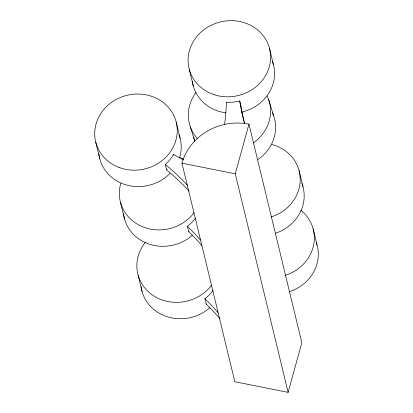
<?xml version="1.0" encoding="UTF-8"?>
<svg xmlns="http://www.w3.org/2000/svg" width="413" height="413" viewBox="0 0 413 413"><rect width="100%" height="100%" fill="white"/><g stroke="black" fill="none" stroke-linecap="round" stroke-linejoin="round"><path stroke-width="0.62" d="M288.119 392.35L235.25 173.801L248.967 124.148A55.28 50.505 -13.6 0 0 181.957 163.187L234.827 381.736L288.119 392.35L301.841 342.692L248.967 124.148M181.957 163.187L235.25 173.801M268.569 99.383L273.602 115.671M190.336 126.837L194.807 141.313M269.41 48.084L273.375 64.474M299.017 170.466L302.982 186.857M313.142 228.843L317.107 245.234M224.595 124.354A244.971 223.794 -13.6 0 0 226.417 102.207A41.46 37.877 -13.6 0 0 239.716 100.973L241.037 106.44A244.971 223.794 -13.6 0 0 244.501 123.497M226.417 102.207L226.5 102.548M189.273 69.379L193.238 85.77M176.201 122.062L180.166 138.453M189.108 191.147A244.971 223.794 -13.6 0 0 166.615 169.929L165.293 164.462A41.46 37.877 -13.6 0 0 173.491 154.472L173.656 155.159M195.452 218.214A41.46 37.877 -13.6 0 1 187.404 226.262L188.726 231.724A244.971 223.794 -13.6 0 1 201.761 245.487M212.974 290.649A41.46 37.877 -13.6 0 1 204.931 298.697L206.252 304.164A244.971 223.794 -13.6 0 1 220.057 318.821M120.596 202.721L124.566 219.112M138.123 275.161L142.087 291.552M95.749 142.155L99.714 158.546M272.461 61.594A41.46 37.877 -13.6 0 1 241.326 112.145M225.973 112.847A41.46 37.877 -13.6 0 1 192.329 81.206M241.037 106.44A41.46 37.877 -13.6 0 1 240.619 106.539M244.656 123.647A244.971 223.794 -13.6 0 1 239.716 100.973M316.193 242.354A41.46 37.877 -13.6 0 1 289.105 291.81M300.938 210.362A41.46 37.877 -13.6 0 1 313.333 246.344A41.46 37.877 -13.6 0 1 285.14 275.419M209.845 307.768A41.46 37.877 -13.6 0 1 167.606 316.848A41.46 37.877 -13.6 0 1 141.096 286.637M211.662 285.176A41.46 37.877 -13.6 0 1 153.553 295.785A41.46 37.877 -13.6 0 1 145.35 242.4M204.931 298.697A244.971 223.794 -13.6 0 1 217.961 312.46M206.588 303.901A41.46 37.877 -13.6 0 1 206.252 304.164M272.456 112.878A41.46 37.795 -17.2 0 1 258.068 159.459M194.817 141.458A41.46 37.795 -17.2 0 1 193.78 136.982M267.17 96.043A41.46 37.795 -17.2 0 1 253.525 142.831M197.528 138.685A41.46 37.795 -17.2 0 1 196.025 92.517M179.005 134.731A41.46 37.877 -13.6 0 1 179.531 157.735M170.048 173.377A41.46 37.877 -13.6 0 1 126.554 185.003A41.46 37.877 -13.6 0 1 98.846 153.584M183.713 159.898A244.971 223.794 -13.6 0 1 173.491 154.472M165.293 164.462A244.971 223.794 -13.6 0 1 187.786 185.68M166.929 169.645A41.46 37.877 -13.6 0 1 166.615 169.929M301.857 183.408A41.46 37.877 -13.6 0 1 275.523 233.252M271.852 144.473A41.46 37.877 -13.6 0 1 300.22 179.939A41.46 37.877 -13.6 0 1 271.016 217.042M192.324 235.333A41.46 37.877 -13.6 0 1 149.795 244.326A41.46 37.877 -13.6 0 1 123.508 213.64M194.136 212.736A41.46 37.877 -13.6 0 1 142.867 226.871A41.46 37.877 -13.6 0 1 120.782 183.351M179.676 157.363A41.46 37.877 -13.6 0 1 183.604 159.366M187.404 226.262A244.971 223.794 -13.6 0 1 200.439 240.025M189.066 231.466A41.46 37.877 -13.6 0 1 188.726 231.724M214.239 94.722A41.46 37.877 -13.6 0 0 270.159 51.527A41.46 37.877 -13.6 0 0 203.63 29.948A41.46 37.877 -13.6 0 0 214.239 94.722M119.847 167.75A41.46 37.877 -13.6 0 0 176.94 125.908A41.46 37.877 -13.6 0 0 111.138 102.667A41.46 37.877 -13.6 0 0 119.847 167.75"/></g></svg>
